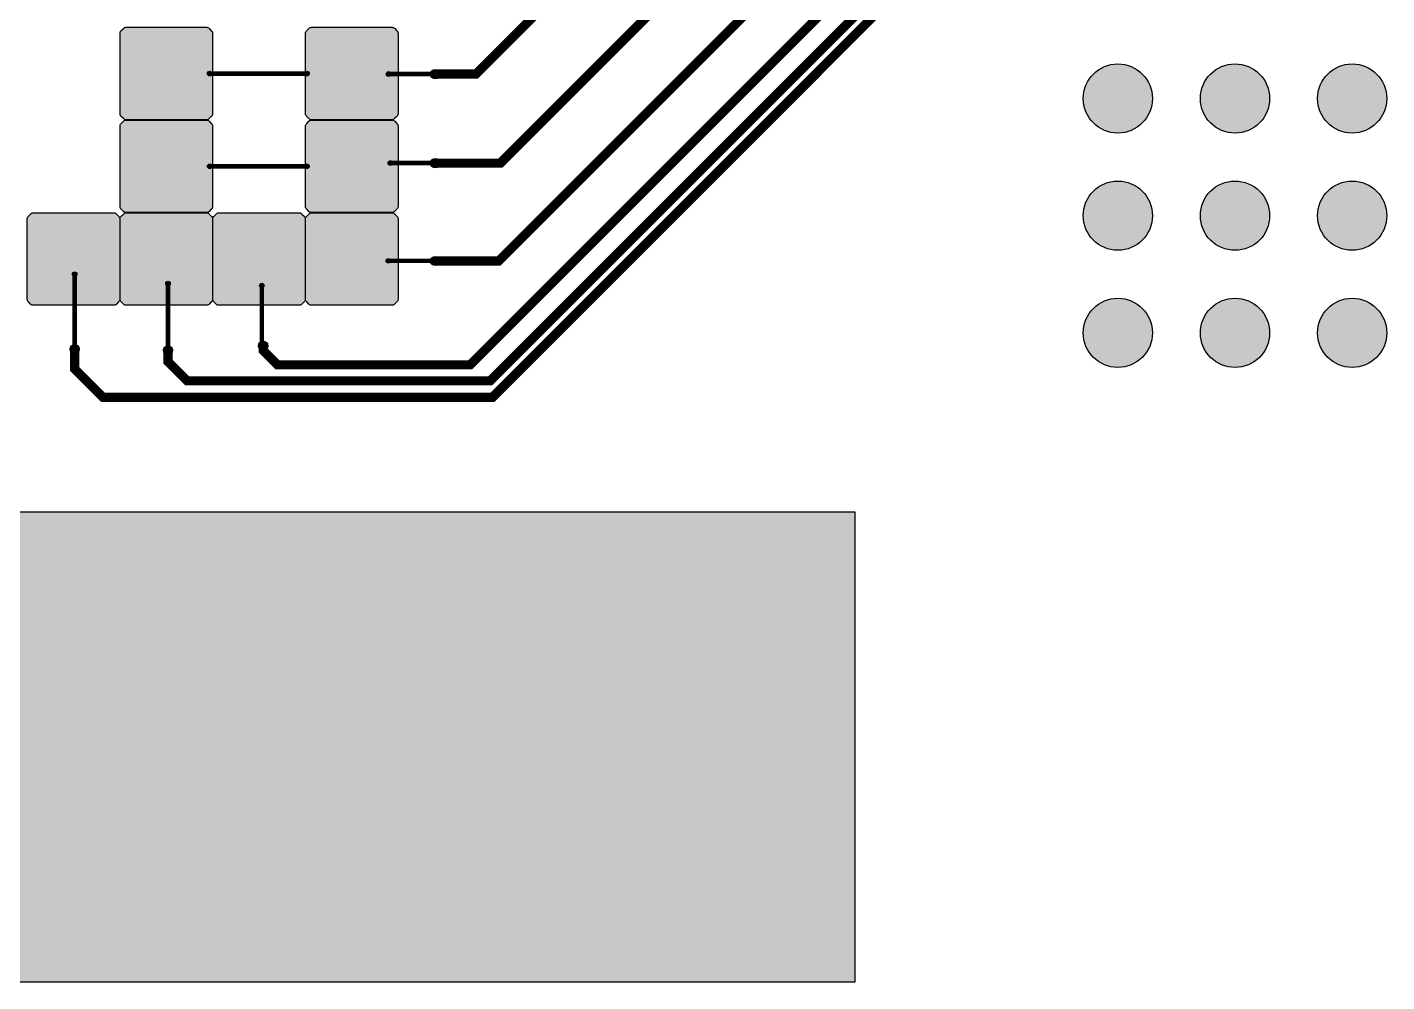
# Model space of a CAD drawing. Extents: x -57500 to 57500, y -57500 to 57500.
# Drawn here: x 995 to 30465, y -45814 to -25125 of the extents above; entities that cross this region are included whole.
import ezdxf

# ---------------------------------------------------------------- set-up
doc = ezdxf.new("R2010")
doc.units = 0
doc.header["$MEASUREMENT"] = 0
doc.layers.get('0').update_dxf_attribs({"color": 160, "true_color": 0x003fff})
doc.layers.add('Metal1', color=160, linetype='Continuous', true_color=0x003fff)

msp = doc.modelspace()

# ---------------------------------------------------------------- hatches: boundary and pattern name
for points in [[(4986.311, -25200.284), (4993.723, -25207.716), (5000.275, -25215.935), (5005.558, -25225.052), (5009.425, -25234.902), (5011.794, -25245.371), (5012.521, -25256.066), (5012.521, -26997.117), (5012.438, -27008.925), (5010.643, -27020.613), (5006.938, -27031.904), (5001.381, -27042.397), (4994.199, -27051.785), (4985.87, -27060.155), (4939.736, -27106.289), (4932.304, -27113.701), (4924.085, -27120.253), (4914.967, -27125.536), (4905.117, -27129.403), (4894.649, -27131.772), (4883.953, -27132.499), (3142.902, -27132.499), (3131.095, -27132.416), (3119.407, -27130.621), (3108.116, -27126.916), (3097.623, -27121.359), (3088.234, -27114.177), (3079.865, -27105.848), (3033.731, -27059.714), (3026.318, -27052.282), (3019.767, -27044.063), (3014.484, -27034.945), (3010.616, -27025.095), (3008.248, -27014.627), (3007.521, -27003.931), (3007.521, -25262.881), (3007.603, -25251.073), (3009.398, -25239.385), (3013.104, -25228.094), (3018.661, -25217.601), (3025.843, -25208.213), (3034.172, -25199.843), (3080.306, -25153.709), (3087.738, -25146.296), (3095.957, -25139.745), (3105.074, -25134.462), (3114.924, -25130.594), (3125.393, -25128.226), (3136.088, -25127.499), (4877.139, -25127.499), (4888.947, -25127.581), (4900.635, -25129.376), (4911.926, -25133.082), (4922.419, -25138.639), (4931.807, -25145.821), (4940.177, -25154.15)], [(9006.311, -25200.284), (9013.723, -25207.716), (9020.275, -25215.935), (9025.558, -25225.052), (9029.425, -25234.902), (9031.794, -25245.371), (9032.521, -25256.066), (9032.521, -26997.117), (9032.438, -27008.925), (9030.643, -27020.613), (9026.938, -27031.904), (9021.381, -27042.397), (9014.199, -27051.785), (9005.87, -27060.155), (8959.736, -27106.289), (8952.304, -27113.701), (8944.085, -27120.253), (8934.967, -27125.536), (8925.117, -27129.403), (8914.649, -27131.772), (8903.953, -27132.499), (7162.902, -27132.499), (7151.095, -27132.416), (7139.407, -27130.621), (7128.116, -27126.916), (7117.623, -27121.359), (7108.234, -27114.177), (7099.865, -27105.848), (7053.731, -27059.714), (7046.318, -27052.282), (7039.767, -27044.063), (7034.484, -27034.945), (7030.616, -27025.095), (7028.248, -27014.627), (7027.521, -27003.931), (7027.521, -25262.881), (7027.603, -25251.073), (7029.398, -25239.385), (7033.104, -25228.094), (7038.661, -25217.601), (7045.843, -25208.213), (7054.172, -25199.843), (7100.306, -25153.709), (7107.738, -25146.296), (7115.957, -25139.745), (7125.074, -25134.462), (7134.924, -25130.594), (7145.393, -25128.226), (7156.088, -25127.499), (8897.139, -25127.499), (8908.947, -25127.581), (8920.635, -25129.376), (8931.926, -25133.082), (8942.419, -25138.639), (8951.807, -25145.821), (8960.177, -25154.15)], [(4986.311, -27210.284), (4993.723, -27217.716), (5000.275, -27225.935), (5005.558, -27235.052), (5009.425, -27244.902), (5011.794, -27255.371), (5012.521, -27266.066), (5012.521, -29007.117), (5012.438, -29018.925), (5010.643, -29030.613), (5006.938, -29041.904), (5001.381, -29052.397), (4994.199, -29061.785), (4985.87, -29070.155), (4939.736, -29116.289), (4932.304, -29123.701), (4924.085, -29130.253), (4914.967, -29135.536), (4905.117, -29139.403), (4894.649, -29141.772), (4883.953, -29142.499), (3142.902, -29142.499), (3131.095, -29142.416), (3119.407, -29140.621), (3108.116, -29136.916), (3097.623, -29131.359), (3088.234, -29124.177), (3079.865, -29115.848), (3033.731, -29069.714), (3026.318, -29062.282), (3019.767, -29054.063), (3014.484, -29044.945), (3010.616, -29035.095), (3008.248, -29024.627), (3007.521, -29013.931), (3007.521, -27272.881), (3007.603, -27261.073), (3009.398, -27249.385), (3013.104, -27238.094), (3018.661, -27227.601), (3025.843, -27218.213), (3034.172, -27209.843), (3080.306, -27163.709), (3087.738, -27156.296), (3095.957, -27149.745), (3105.074, -27144.462), (3114.924, -27140.594), (3125.393, -27138.226), (3136.088, -27137.499), (4877.139, -27137.499), (4888.947, -27137.581), (4900.635, -27139.376), (4911.926, -27143.082), (4922.419, -27148.639), (4931.807, -27155.821), (4940.177, -27164.15)], [(9006.311, -27210.284), (9013.723, -27217.716), (9020.275, -27225.935), (9025.558, -27235.052), (9029.425, -27244.902), (9031.794, -27255.371), (9032.521, -27266.066), (9032.521, -29007.117), (9032.438, -29018.925), (9030.643, -29030.613), (9026.938, -29041.904), (9021.381, -29052.397), (9014.199, -29061.785), (9005.87, -29070.155), (8959.736, -29116.289), (8952.304, -29123.701), (8944.085, -29130.253), (8934.967, -29135.536), (8925.117, -29139.403), (8914.649, -29141.772), (8903.953, -29142.499), (7162.902, -29142.499), (7151.095, -29142.416), (7139.407, -29140.621), (7128.116, -29136.916), (7117.623, -29131.359), (7108.234, -29124.177), (7099.865, -29115.848), (7053.731, -29069.714), (7046.318, -29062.282), (7039.767, -29054.063), (7034.484, -29044.945), (7030.616, -29035.095), (7028.248, -29024.627), (7027.521, -29013.931), (7027.521, -27272.881), (7027.603, -27261.073), (7029.398, -27249.385), (7033.104, -27238.094), (7038.661, -27227.601), (7045.843, -27218.213), (7054.172, -27209.843), (7100.306, -27163.709), (7107.738, -27156.296), (7115.957, -27149.745), (7125.074, -27144.462), (7134.924, -27140.594), (7145.393, -27138.226), (7156.088, -27137.499), (8897.139, -27137.499), (8908.947, -27137.581), (8920.635, -27139.376), (8931.926, -27143.082), (8942.419, -27148.639), (8951.807, -27155.821), (8960.177, -27164.15)], [(2976.311, -29220.284), (2983.723, -29227.716), (2990.275, -29235.935), (2995.558, -29245.052), (2999.425, -29254.902), (3001.794, -29265.371), (3002.521, -29276.066), (3002.521, -31017.117), (3002.438, -31028.925), (3000.643, -31040.613), (2996.938, -31051.904), (2991.381, -31062.397), (2984.199, -31071.785), (2975.87, -31080.155), (2929.736, -31126.289), (2922.304, -31133.701), (2914.085, -31140.253), (2904.967, -31145.536), (2895.117, -31149.403), (2884.649, -31151.772), (2873.953, -31152.499), (1132.902, -31152.499), (1121.095, -31152.416), (1109.407, -31150.621), (1098.116, -31146.916), (1087.623, -31141.359), (1078.234, -31134.177), (1069.865, -31125.848), (1023.731, -31079.714), (1016.318, -31072.282), (1009.767, -31064.063), (1004.484, -31054.945), (1000.616, -31045.095), (998.248, -31034.627), (997.521, -31023.931), (997.521, -29282.881), (997.603, -29271.073), (999.398, -29259.385), (1003.104, -29248.094), (1008.661, -29237.601), (1015.843, -29228.213), (1024.172, -29219.843), (1070.306, -29173.709), (1077.738, -29166.296), (1085.957, -29159.745), (1095.074, -29154.462), (1104.924, -29150.594), (1115.393, -29148.226), (1126.088, -29147.499), (2867.139, -29147.499), (2878.947, -29147.581), (2890.635, -29149.376), (2901.926, -29153.082), (2912.419, -29158.639), (2921.807, -29165.821), (2930.177, -29174.15)], [(4986.311, -29220.284), (4993.723, -29227.716), (5000.275, -29235.935), (5005.558, -29245.052), (5009.425, -29254.902), (5011.794, -29265.371), (5012.521, -29276.066), (5012.521, -31017.117), (5012.438, -31028.925), (5010.643, -31040.613), (5006.938, -31051.904), (5001.381, -31062.397), (4994.199, -31071.785), (4985.87, -31080.155), (4939.736, -31126.289), (4932.304, -31133.701), (4924.085, -31140.253), (4914.967, -31145.536), (4905.117, -31149.403), (4894.649, -31151.772), (4883.953, -31152.499), (3142.902, -31152.499), (3131.095, -31152.416), (3119.407, -31150.621), (3108.116, -31146.916), (3097.623, -31141.359), (3088.234, -31134.177), (3079.865, -31125.848), (3033.731, -31079.714), (3026.318, -31072.282), (3019.767, -31064.063), (3014.484, -31054.945), (3010.616, -31045.095), (3008.248, -31034.627), (3007.521, -31023.931), (3007.521, -29282.881), (3007.603, -29271.073), (3009.398, -29259.385), (3013.104, -29248.094), (3018.661, -29237.601), (3025.843, -29228.213), (3034.172, -29219.843), (3080.306, -29173.709), (3087.738, -29166.296), (3095.957, -29159.745), (3105.074, -29154.462), (3114.924, -29150.594), (3125.393, -29148.226), (3136.088, -29147.499), (4877.139, -29147.499), (4888.947, -29147.581), (4900.635, -29149.376), (4911.926, -29153.082), (4922.419, -29158.639), (4931.807, -29165.821), (4940.177, -29174.15)], [(6996.311, -29220.284), (7003.723, -29227.716), (7010.275, -29235.935), (7015.558, -29245.052), (7019.425, -29254.902), (7021.794, -29265.371), (7022.521, -29276.066), (7022.521, -31017.117), (7022.438, -31028.925), (7020.643, -31040.613), (7016.938, -31051.904), (7011.381, -31062.397), (7004.199, -31071.785), (6995.87, -31080.155), (6949.736, -31126.289), (6942.304, -31133.701), (6934.085, -31140.253), (6924.967, -31145.536), (6915.117, -31149.403), (6904.649, -31151.772), (6893.953, -31152.499), (5152.902, -31152.499), (5141.095, -31152.416), (5129.407, -31150.621), (5118.116, -31146.916), (5107.623, -31141.359), (5098.234, -31134.177), (5089.865, -31125.848), (5043.731, -31079.714), (5036.318, -31072.282), (5029.767, -31064.063), (5024.484, -31054.945), (5020.616, -31045.095), (5018.248, -31034.627), (5017.521, -31023.931), (5017.521, -29282.881), (5017.603, -29271.073), (5019.398, -29259.385), (5023.104, -29248.094), (5028.661, -29237.601), (5035.843, -29228.213), (5044.172, -29219.843), (5090.306, -29173.709), (5097.738, -29166.296), (5105.957, -29159.745), (5115.074, -29154.462), (5124.924, -29150.594), (5135.393, -29148.226), (5146.088, -29147.499), (6887.139, -29147.499), (6898.947, -29147.581), (6910.635, -29149.376), (6921.926, -29153.082), (6932.419, -29158.639), (6941.807, -29165.821), (6950.177, -29174.15)], [(9006.311, -29220.284), (9013.723, -29227.716), (9020.275, -29235.935), (9025.558, -29245.052), (9029.425, -29254.902), (9031.794, -29265.371), (9032.521, -29276.066), (9032.521, -31017.117), (9032.438, -31028.925), (9030.643, -31040.613), (9026.938, -31051.904), (9021.381, -31062.397), (9014.199, -31071.785), (9005.87, -31080.155), (8959.736, -31126.289), (8952.304, -31133.701), (8944.085, -31140.253), (8934.967, -31145.536), (8925.117, -31149.403), (8914.649, -31151.772), (8903.953, -31152.499), (7162.902, -31152.499), (7151.095, -31152.416), (7139.407, -31150.621), (7128.116, -31146.916), (7117.623, -31141.359), (7108.234, -31134.177), (7099.865, -31125.848), (7053.731, -31079.714), (7046.318, -31072.282), (7039.767, -31064.063), (7034.484, -31054.945), (7030.616, -31045.095), (7028.248, -31034.627), (7027.521, -31023.931), (7027.521, -29282.881), (7027.603, -29271.073), (7029.398, -29259.385), (7033.104, -29248.094), (7038.661, -29237.601), (7045.843, -29228.213), (7054.172, -29219.843), (7100.306, -29173.709), (7107.738, -29166.296), (7115.957, -29159.745), (7125.074, -29154.462), (7134.924, -29150.594), (7145.393, -29148.226), (7156.088, -29147.499), (8897.139, -29147.499), (8908.947, -29147.581), (8920.635, -29149.376), (8931.926, -29153.082), (8942.419, -29158.639), (8951.807, -29165.821), (8960.177, -29174.15)], [(-16422.65, -45814.35), (18943.85, -45814.35), (18943.85, -35636.9), (-16422.65, -35636.9)]]:
    msp.add_hatch(color=5).paths.add_polyline_path(points, flags=0)
h = msp.add_hatch(color=5)
edge = h.paths.add_edge_path(flags=0)
edge.add_arc((24635, -26670), 750, 0, 360)
h = msp.add_hatch(color=5)
edge = h.paths.add_edge_path(flags=0)
edge.add_arc((27175, -26670), 750, 0, 360)
h = msp.add_hatch(color=5)
edge = h.paths.add_edge_path(flags=0)
edge.add_arc((29715, -26670), 750, 0, 360)
h = msp.add_hatch(color=5)
edge = h.paths.add_edge_path(flags=0)
edge.add_arc((4950.95, -26130), 50, 0, 360)
h = msp.add_hatch(color=5)
edge = h.paths.add_edge_path(flags=0)
edge.add_arc((7059.7, -26130), 50, 0, 360)
h = msp.add_hatch(color=5)
edge = h.paths.add_edge_path(flags=0)
edge.add_arc((8827.25, -26141.05), 50, 0, 360)
h = msp.add_hatch(color=5)
edge = h.paths.add_edge_path(flags=0)
edge.add_arc((9839.7, -26141.65), 100, 0, 360)
h = msp.add_hatch(color=5)
edge = h.paths.add_edge_path(flags=0)
edge.add_arc((9961.6, -26141.05), 50, 0, 360)
h = msp.add_hatch(color=5)
edge = h.paths.add_edge_path(flags=0)
edge.add_arc((9839.7, -28071.1), 100, 0, 360)
h = msp.add_hatch(color=5)
edge = h.paths.add_edge_path(flags=0)
edge.add_arc((4950.95, -28140), 50, 0, 360)
h = msp.add_hatch(color=5)
edge = h.paths.add_edge_path(flags=0)
edge.add_arc((7059.7, -28140), 50, 0, 360)
h = msp.add_hatch(color=5)
edge = h.paths.add_edge_path(flags=0)
edge.add_arc((8867, -28070.55), 50, 0, 360)
h = msp.add_hatch(color=5)
edge = h.paths.add_edge_path(flags=0)
edge.add_arc((9996.05, -28070.55), 50, 0, 360)
h = msp.add_hatch(color=5)
edge = h.paths.add_edge_path(flags=0)
edge.add_arc((24635, -29210), 750, 0, 360)
h = msp.add_hatch(color=5)
edge = h.paths.add_edge_path(flags=0)
edge.add_arc((27175, -29210), 750, 0, 360)
h = msp.add_hatch(color=5)
edge = h.paths.add_edge_path(flags=0)
edge.add_arc((29715, -29210), 750, 0, 360)
h = msp.add_hatch(color=5)
edge = h.paths.add_edge_path(flags=0)
edge.add_arc((8824.6, -30188.15), 50, 0, 360)
h = msp.add_hatch(color=5)
edge = h.paths.add_edge_path(flags=0)
edge.add_arc((9839.7, -30191.4), 100, 0, 360)
h = msp.add_hatch(color=5)
edge = h.paths.add_edge_path(flags=0)
edge.add_arc((9993.4, -30188.15), 50, 0, 360)
h = msp.add_hatch(color=5)
edge = h.paths.add_edge_path(flags=0)
edge.add_arc((2023.8, -30479.7), 50, 0, 360)
h = msp.add_hatch(color=5)
edge = h.paths.add_edge_path(flags=0)
edge.add_arc((4046.55, -30681.7), 50, 0, 360)
h = msp.add_hatch(color=5)
edge = h.paths.add_edge_path(flags=0)
edge.add_arc((6081.45, -30726.2), 50, 0, 360)
h = msp.add_hatch(color=5)
edge = h.paths.add_edge_path(flags=0)
edge.add_arc((24635, -31750), 750, 0, 360)
h = msp.add_hatch(color=5)
edge = h.paths.add_edge_path(flags=0)
edge.add_arc((27175, -31750), 750, 0, 360)
h = msp.add_hatch(color=5)
edge = h.paths.add_edge_path(flags=0)
edge.add_arc((29715, -31750), 750, 0, 360)
h = msp.add_hatch(color=5)
edge = h.paths.add_edge_path(flags=0)
edge.add_arc((2023.95, -32101.75), 100, 0, 360)
h = msp.add_hatch(color=5)
edge = h.paths.add_edge_path(flags=0)
edge.add_arc((2023.8, -32122.95), 50, 0, 360)
h = msp.add_hatch(color=5)
edge = h.paths.add_edge_path(flags=0)
edge.add_arc((4046, -32128.25), 100, 0, 360)
h = msp.add_hatch(color=5)
edge = h.paths.add_edge_path(flags=0)
edge.add_arc((4046.55, -32069.95), 50, 0, 360)
h = msp.add_hatch(color=5)
edge = h.paths.add_edge_path(flags=0)
edge.add_arc((6110.45, -32027.3), 100, 0, 360)
h = msp.add_hatch(color=5)
edge = h.paths.add_edge_path(flags=0)
edge.add_arc((6081.45, -32006.05), 50, 0, 360)

# ---------------------------------------------------------------- linework, layer by layer
at = {"layer": 'Metal1'}
for points, const_width in [([(24778.65, -16367.1), (20495.7, -16367.1), (10721.15, -26141.65), (9839.7, -26141.65)], 200), ([(29655.3, -18720.65), (29655.3, -18063.35), (29188.85, -17596.9), (21725.45, -17596.9), (11251.25, -28071.1), (9839.7, -28071.1)], 200), ([(27513.85, -18720.65), (26633.95, -17840.75), (23564.8, -17840.75), (11214.15, -30191.4), (9839.7, -30191.4)], 200), ([(24164.9, -18872.35), (10595, -32442.25), (6418.05, -32442.25), (6110.45, -32134.65), (6110.45, -32027.3)], 200), ([(29934.75, -21350.5), (28818.7, -20234.45), (23587.4, -20234.45), (11032.35, -32789.5), (4464.75, -32789.5), (4046, -32370.75), (4046, -32128.25)], 200), ([(27366.7, -21536.65), (26306.9, -20476.85), (23751.15, -20476.85), (11082.8, -33145.2), (2638.8, -33145.2), (2023.95, -32530.35), (2023.95, -32101.75)], 200), ([(7059.7, -26130), (4950.95, -26130)], 100), ([(8827.25, -26141.05), (9961.6, -26141.05)], 100), ([(7059.7, -28140), (4950.95, -28140)], 100), ([(8867, -28070.55), (9996.05, -28070.55)], 100), ([(8824.6, -30188.15), (9993.4, -30188.15)], 100), ([(2023.8, -30479.7), (2023.8, -32122.95)], 100), ([(4046.55, -30681.7), (4046.55, -32069.95)], 100), ([(6081.45, -30726.2), (6081.45, -32006.05)], 100)]:
    msp.add_lwpolyline(points, dxfattribs=dict(at, const_width=const_width))
for points in [[(4986.311, -25200.284), (4993.723, -25207.716), (5000.275, -25215.935), (5005.558, -25225.052), (5009.425, -25234.902), (5011.794, -25245.371), (5012.521, -25256.066), (5012.521, -26997.117), (5012.438, -27008.925), (5010.643, -27020.613), (5006.938, -27031.904), (5001.381, -27042.397), (4994.199, -27051.785), (4985.87, -27060.155), (4939.736, -27106.289), (4932.304, -27113.701), (4924.085, -27120.253), (4914.967, -27125.536), (4905.117, -27129.403), (4894.649, -27131.772), (4883.953, -27132.499), (3142.902, -27132.499), (3131.095, -27132.416), (3119.407, -27130.621), (3108.116, -27126.916), (3097.623, -27121.359), (3088.234, -27114.177), (3079.865, -27105.848), (3033.731, -27059.714), (3026.318, -27052.282), (3019.767, -27044.063), (3014.484, -27034.945), (3010.616, -27025.095), (3008.248, -27014.627), (3007.521, -27003.931), (3007.521, -25262.881), (3007.603, -25251.073), (3009.398, -25239.385), (3013.104, -25228.094), (3018.661, -25217.601), (3025.843, -25208.213), (3034.172, -25199.843), (3080.306, -25153.709), (3087.738, -25146.296), (3095.957, -25139.745), (3105.074, -25134.462), (3114.924, -25130.594), (3125.393, -25128.226), (3136.088, -25127.499), (4877.139, -25127.499), (4888.947, -25127.581), (4900.635, -25129.376), (4911.926, -25133.082), (4922.419, -25138.639), (4931.807, -25145.821), (4940.177, -25154.15)], [(9006.311, -25200.284), (9013.723, -25207.716), (9020.275, -25215.935), (9025.558, -25225.052), (9029.425, -25234.902), (9031.794, -25245.371), (9032.521, -25256.066), (9032.521, -26997.117), (9032.438, -27008.925), (9030.643, -27020.613), (9026.938, -27031.904), (9021.381, -27042.397), (9014.199, -27051.785), (9005.87, -27060.155), (8959.736, -27106.289), (8952.304, -27113.701), (8944.085, -27120.253), (8934.967, -27125.536), (8925.117, -27129.403), (8914.649, -27131.772), (8903.953, -27132.499), (7162.902, -27132.499), (7151.095, -27132.416), (7139.407, -27130.621), (7128.116, -27126.916), (7117.623, -27121.359), (7108.234, -27114.177), (7099.865, -27105.848), (7053.731, -27059.714), (7046.318, -27052.282), (7039.767, -27044.063), (7034.484, -27034.945), (7030.616, -27025.095), (7028.248, -27014.627), (7027.521, -27003.931), (7027.521, -25262.881), (7027.603, -25251.073), (7029.398, -25239.385), (7033.104, -25228.094), (7038.661, -25217.601), (7045.843, -25208.213), (7054.172, -25199.843), (7100.306, -25153.709), (7107.738, -25146.296), (7115.957, -25139.745), (7125.074, -25134.462), (7134.924, -25130.594), (7145.393, -25128.226), (7156.088, -25127.499), (8897.139, -25127.499), (8908.947, -25127.581), (8920.635, -25129.376), (8931.926, -25133.082), (8942.419, -25138.639), (8951.807, -25145.821), (8960.177, -25154.15)], [(4986.311, -27210.284), (4993.723, -27217.716), (5000.275, -27225.935), (5005.558, -27235.052), (5009.425, -27244.902), (5011.794, -27255.371), (5012.521, -27266.066), (5012.521, -29007.117), (5012.438, -29018.925), (5010.643, -29030.613), (5006.938, -29041.904), (5001.381, -29052.397), (4994.199, -29061.785), (4985.87, -29070.155), (4939.736, -29116.289), (4932.304, -29123.701), (4924.085, -29130.253), (4914.967, -29135.536), (4905.117, -29139.403), (4894.649, -29141.772), (4883.953, -29142.499), (3142.902, -29142.499), (3131.095, -29142.416), (3119.407, -29140.621), (3108.116, -29136.916), (3097.623, -29131.359), (3088.234, -29124.177), (3079.865, -29115.848), (3033.731, -29069.714), (3026.318, -29062.282), (3019.767, -29054.063), (3014.484, -29044.945), (3010.616, -29035.095), (3008.248, -29024.627), (3007.521, -29013.931), (3007.521, -27272.881), (3007.603, -27261.073), (3009.398, -27249.385), (3013.104, -27238.094), (3018.661, -27227.601), (3025.843, -27218.213), (3034.172, -27209.843), (3080.306, -27163.709), (3087.738, -27156.296), (3095.957, -27149.745), (3105.074, -27144.462), (3114.924, -27140.594), (3125.393, -27138.226), (3136.088, -27137.499), (4877.139, -27137.499), (4888.947, -27137.581), (4900.635, -27139.376), (4911.926, -27143.082), (4922.419, -27148.639), (4931.807, -27155.821), (4940.177, -27164.15)], [(9006.311, -27210.284), (9013.723, -27217.716), (9020.275, -27225.935), (9025.558, -27235.052), (9029.425, -27244.902), (9031.794, -27255.371), (9032.521, -27266.066), (9032.521, -29007.117), (9032.438, -29018.925), (9030.643, -29030.613), (9026.938, -29041.904), (9021.381, -29052.397), (9014.199, -29061.785), (9005.87, -29070.155), (8959.736, -29116.289), (8952.304, -29123.701), (8944.085, -29130.253), (8934.967, -29135.536), (8925.117, -29139.403), (8914.649, -29141.772), (8903.953, -29142.499), (7162.902, -29142.499), (7151.095, -29142.416), (7139.407, -29140.621), (7128.116, -29136.916), (7117.623, -29131.359), (7108.234, -29124.177), (7099.865, -29115.848), (7053.731, -29069.714), (7046.318, -29062.282), (7039.767, -29054.063), (7034.484, -29044.945), (7030.616, -29035.095), (7028.248, -29024.627), (7027.521, -29013.931), (7027.521, -27272.881), (7027.603, -27261.073), (7029.398, -27249.385), (7033.104, -27238.094), (7038.661, -27227.601), (7045.843, -27218.213), (7054.172, -27209.843), (7100.306, -27163.709), (7107.738, -27156.296), (7115.957, -27149.745), (7125.074, -27144.462), (7134.924, -27140.594), (7145.393, -27138.226), (7156.088, -27137.499), (8897.139, -27137.499), (8908.947, -27137.581), (8920.635, -27139.376), (8931.926, -27143.082), (8942.419, -27148.639), (8951.807, -27155.821), (8960.177, -27164.15)], [(2976.311, -29220.284), (2983.723, -29227.716), (2990.275, -29235.935), (2995.558, -29245.052), (2999.425, -29254.902), (3001.794, -29265.371), (3002.521, -29276.066), (3002.521, -31017.117), (3002.438, -31028.925), (3000.643, -31040.613), (2996.938, -31051.904), (2991.381, -31062.397), (2984.199, -31071.785), (2975.87, -31080.155), (2929.736, -31126.289), (2922.304, -31133.701), (2914.085, -31140.253), (2904.967, -31145.536), (2895.117, -31149.403), (2884.649, -31151.772), (2873.953, -31152.499), (1132.902, -31152.499), (1121.095, -31152.416), (1109.407, -31150.621), (1098.116, -31146.916), (1087.623, -31141.359), (1078.234, -31134.177), (1069.865, -31125.848), (1023.731, -31079.714), (1016.318, -31072.282), (1009.767, -31064.063), (1004.484, -31054.945), (1000.616, -31045.095), (998.248, -31034.627), (997.521, -31023.931), (997.521, -29282.881), (997.603, -29271.073), (999.398, -29259.385), (1003.104, -29248.094), (1008.661, -29237.601), (1015.843, -29228.213), (1024.172, -29219.843), (1070.306, -29173.709), (1077.738, -29166.296), (1085.957, -29159.745), (1095.074, -29154.462), (1104.924, -29150.594), (1115.393, -29148.226), (1126.088, -29147.499), (2867.139, -29147.499), (2878.947, -29147.581), (2890.635, -29149.376), (2901.926, -29153.082), (2912.419, -29158.639), (2921.807, -29165.821), (2930.177, -29174.15)], [(4986.311, -29220.284), (4993.723, -29227.716), (5000.275, -29235.935), (5005.558, -29245.052), (5009.425, -29254.902), (5011.794, -29265.371), (5012.521, -29276.066), (5012.521, -31017.117), (5012.438, -31028.925), (5010.643, -31040.613), (5006.938, -31051.904), (5001.381, -31062.397), (4994.199, -31071.785), (4985.87, -31080.155), (4939.736, -31126.289), (4932.304, -31133.701), (4924.085, -31140.253), (4914.967, -31145.536), (4905.117, -31149.403), (4894.649, -31151.772), (4883.953, -31152.499), (3142.902, -31152.499), (3131.095, -31152.416), (3119.407, -31150.621), (3108.116, -31146.916), (3097.623, -31141.359), (3088.234, -31134.177), (3079.865, -31125.848), (3033.731, -31079.714), (3026.318, -31072.282), (3019.767, -31064.063), (3014.484, -31054.945), (3010.616, -31045.095), (3008.248, -31034.627), (3007.521, -31023.931), (3007.521, -29282.881), (3007.603, -29271.073), (3009.398, -29259.385), (3013.104, -29248.094), (3018.661, -29237.601), (3025.843, -29228.213), (3034.172, -29219.843), (3080.306, -29173.709), (3087.738, -29166.296), (3095.957, -29159.745), (3105.074, -29154.462), (3114.924, -29150.594), (3125.393, -29148.226), (3136.088, -29147.499), (4877.139, -29147.499), (4888.947, -29147.581), (4900.635, -29149.376), (4911.926, -29153.082), (4922.419, -29158.639), (4931.807, -29165.821), (4940.177, -29174.15)], [(6996.311, -29220.284), (7003.723, -29227.716), (7010.275, -29235.935), (7015.558, -29245.052), (7019.425, -29254.902), (7021.794, -29265.371), (7022.521, -29276.066), (7022.521, -31017.117), (7022.438, -31028.925), (7020.643, -31040.613), (7016.938, -31051.904), (7011.381, -31062.397), (7004.199, -31071.785), (6995.87, -31080.155), (6949.736, -31126.289), (6942.304, -31133.701), (6934.085, -31140.253), (6924.967, -31145.536), (6915.117, -31149.403), (6904.649, -31151.772), (6893.953, -31152.499), (5152.902, -31152.499), (5141.095, -31152.416), (5129.407, -31150.621), (5118.116, -31146.916), (5107.623, -31141.359), (5098.234, -31134.177), (5089.865, -31125.848), (5043.731, -31079.714), (5036.318, -31072.282), (5029.767, -31064.063), (5024.484, -31054.945), (5020.616, -31045.095), (5018.248, -31034.627), (5017.521, -31023.931), (5017.521, -29282.881), (5017.603, -29271.073), (5019.398, -29259.385), (5023.104, -29248.094), (5028.661, -29237.601), (5035.843, -29228.213), (5044.172, -29219.843), (5090.306, -29173.709), (5097.738, -29166.296), (5105.957, -29159.745), (5115.074, -29154.462), (5124.924, -29150.594), (5135.393, -29148.226), (5146.088, -29147.499), (6887.139, -29147.499), (6898.947, -29147.581), (6910.635, -29149.376), (6921.926, -29153.082), (6932.419, -29158.639), (6941.807, -29165.821), (6950.177, -29174.15)], [(9006.311, -29220.284), (9013.723, -29227.716), (9020.275, -29235.935), (9025.558, -29245.052), (9029.425, -29254.902), (9031.794, -29265.371), (9032.521, -29276.066), (9032.521, -31017.117), (9032.438, -31028.925), (9030.643, -31040.613), (9026.938, -31051.904), (9021.381, -31062.397), (9014.199, -31071.785), (9005.87, -31080.155), (8959.736, -31126.289), (8952.304, -31133.701), (8944.085, -31140.253), (8934.967, -31145.536), (8925.117, -31149.403), (8914.649, -31151.772), (8903.953, -31152.499), (7162.902, -31152.499), (7151.095, -31152.416), (7139.407, -31150.621), (7128.116, -31146.916), (7117.623, -31141.359), (7108.234, -31134.177), (7099.865, -31125.848), (7053.731, -31079.714), (7046.318, -31072.282), (7039.767, -31064.063), (7034.484, -31054.945), (7030.616, -31045.095), (7028.248, -31034.627), (7027.521, -31023.931), (7027.521, -29282.881), (7027.603, -29271.073), (7029.398, -29259.385), (7033.104, -29248.094), (7038.661, -29237.601), (7045.843, -29228.213), (7054.172, -29219.843), (7100.306, -29173.709), (7107.738, -29166.296), (7115.957, -29159.745), (7125.074, -29154.462), (7134.924, -29150.594), (7145.393, -29148.226), (7156.088, -29147.499), (8897.139, -29147.499), (8908.947, -29147.581), (8920.635, -29149.376), (8931.926, -29153.082), (8942.419, -29158.639), (8951.807, -29165.821), (8960.177, -29174.15)], [(-16422.65, -45814.35), (18943.85, -45814.35), (18943.85, -35636.9), (-16422.65, -35636.9)]]:
    msp.add_lwpolyline(points, close=True, dxfattribs=at)
for centre, radius in [((24635, -26670), 750), ((27175, -26670), 750), ((29715, -26670), 750), ((4950.95, -26130), 50), ((7059.7, -26130), 50), ((8827.25, -26141.05), 50), ((9839.7, -26141.65), 100), ((9961.6, -26141.05), 50), ((9839.7, -28071.1), 100), ((4950.95, -28140), 50), ((7059.7, -28140), 50), ((8867, -28070.55), 50), ((9996.05, -28070.55), 50), ((24635, -29210), 750), ((27175, -29210), 750), ((29715, -29210), 750), ((8824.6, -30188.15), 50), ((9839.7, -30191.4), 100), ((9993.4, -30188.15), 50), ((2023.8, -30479.7), 50), ((4046.55, -30681.7), 50), ((6081.45, -30726.2), 50), ((24635, -31750), 750), ((27175, -31750), 750), ((29715, -31750), 750), ((2023.95, -32101.75), 100), ((2023.8, -32122.95), 50), ((4046, -32128.25), 100), ((4046.55, -32069.95), 50), ((6110.45, -32027.3), 100), ((6081.45, -32006.05), 50)]:
    msp.add_circle(centre, radius, dxfattribs=at)

doc.saveas('drawing.dxf')
